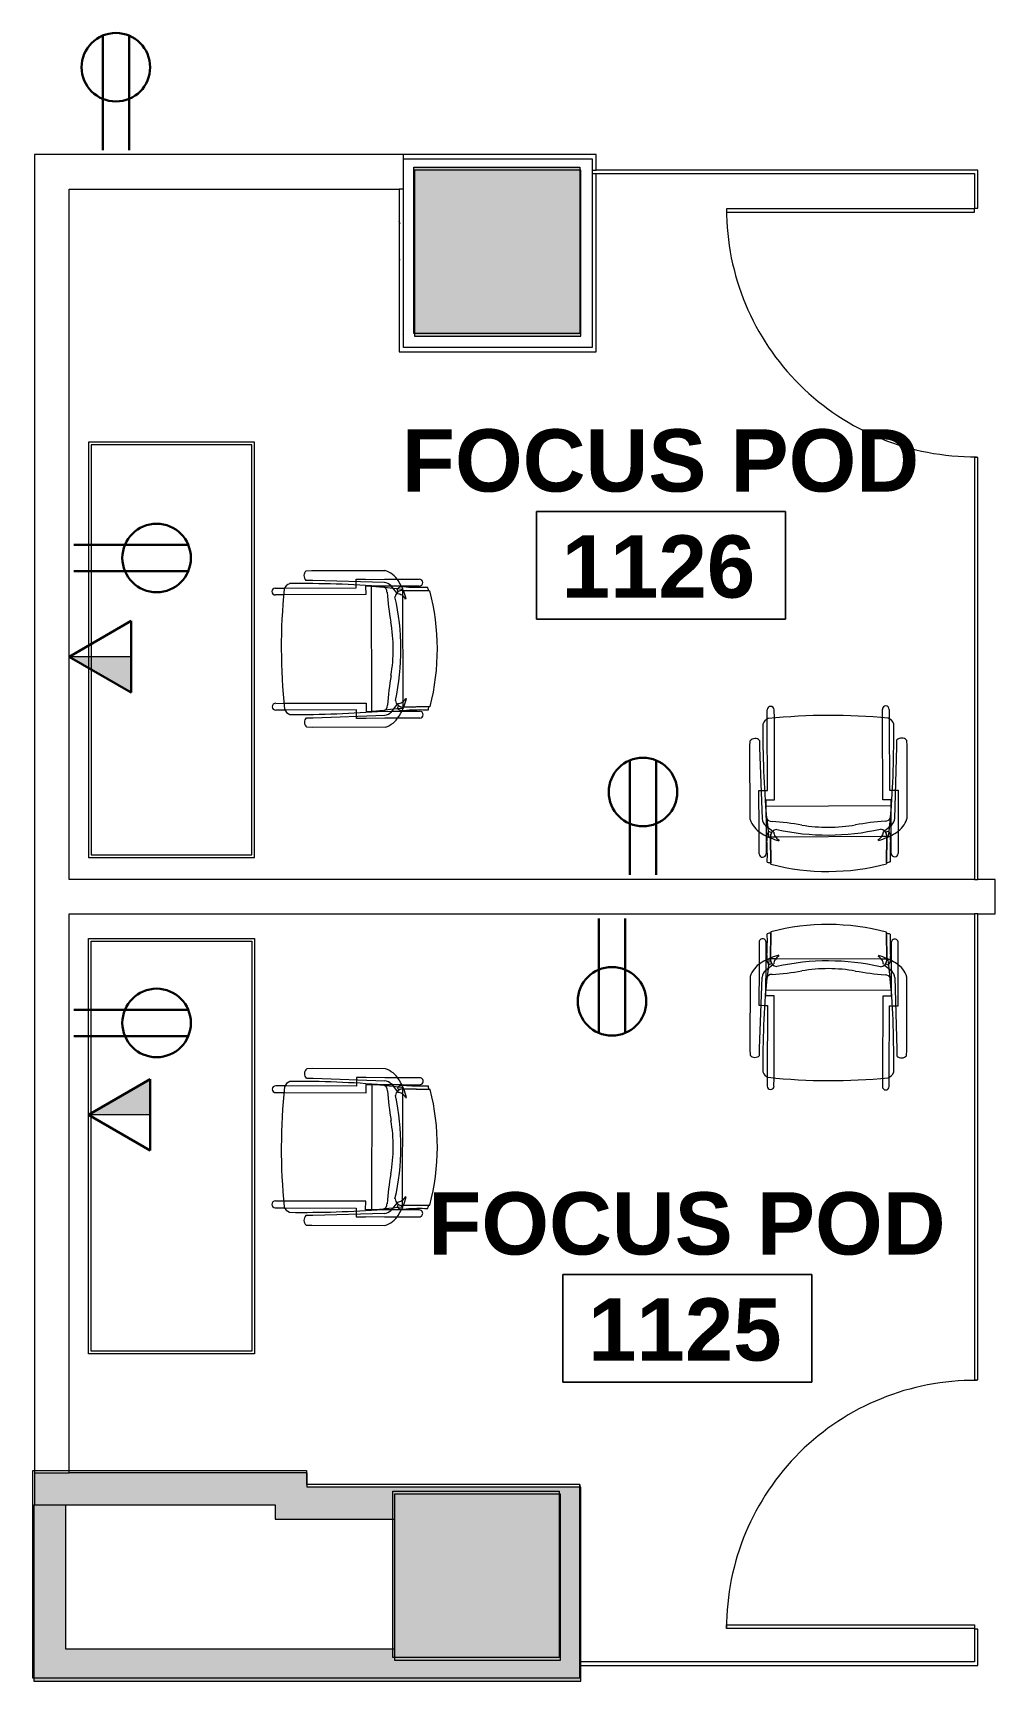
# Model space of a CAD drawing. Header units: inches. Extents: x -1221 to 179, y -822 to 880.
# Drawn here: x -428.1 to -289.1, y 386.1 to 624.1 of the extents above; entities that cross this region are included whole.
import ezdxf
from ezdxf.xclip import XClip

# ---------------------------------------------------------------- set-up
doc = ezdxf.new("R2010")
doc.units = ezdxf.units.IN
doc.header["$MEASUREMENT"] = 0
doc.header["$XCLIPFRAME"] = 2
for name, color, linetype, lineweight in [('L1$0$BB Columns_Pen_No__3', 7, 'Continuous', 20), ('L1$0$BB Columns_Pen_No__7', 7, 'Continuous', 20), ('L1$0$BB Columns_Pen_No__95', 8, 'Continuous', 20), ('X1$0$18_0109_REV_dwg _7_', 8, 'Continuous', 9), ('X1$0$A-ANNO-NOTE', 131, 'Continuous', 30), ('X1$0$A-AREA-IDEN', 2, 'Continuous', 9), ('X1$0$A-DOOR', 31, 'Continuous', 13), ('X1$0$A-WALL', 113, 'Continuous', 9), ('X1$0$A-WALL-PATT', 111, 'Continuous', 13), ('X1$0$I-FURN', 30, 'Continuous', 9), ('X1$0$I-WALL', 2, 'Continuous', 9), ('X1$0$S-COLS', 52, 'Continuous', 9)]:
    doc.layers.add(name, color=color, linetype=linetype, lineweight=lineweight)
doc.styles.add('X1$0$Swis721 Lt BT_B', font='', dxfattribs={"height": 9})
doc.styles.get('X1$0$Swis721 Lt BT_B').set_extended_font_data('Swis721 Lt BT', bold=True)

# ---------------------------------------------------------------- blocks, each defined once
blk = doc.blocks.new('L1')
at = {"layer": 'L1$0$BB Columns_Pen_No__95', "linetype": 'Continuous', "lineweight": 0, "true_color": 0x3f3f3f}
for points in [[(-6739.69, 3527.32), (-6739.69, 3503.32), (-6715.69, 3503.32), (-6715.69, 3527.32)], [(-6742.69, 3336.07), (-6742.69, 3312.07), (-6718.69, 3312.07), (-6718.69, 3336.07)]]:
    blk.add_hatch(color=250, dxfattribs=at).paths.add_polyline_path(points)
at = {"layer": 'L1$0$BB Columns_Pen_No__3', "linetype": 'Continuous'}
for p, q in [((-6794.69, 3309.07), (-6794.69, 3339.07)), ((-6794.69, 3339.07), (-6755.19, 3339.07)), ((-6794.69, 3309.07), (-6794.69, 3339.07)), ((-6755.19, 3339.07), (-6755.19, 3337.07)), ((-6715.69, 3337.07), (-6755.19, 3337.07)), ((-6715.69, 3337.07), (-6715.69, 3309.07)), ((-6715.69, 3309.07), (-6715.69, 3337.07)), ((-6715.69, 3309.07), (-6794.69, 3309.07))]:
    blk.add_line(p, q, dxfattribs=at)
at = {"layer": 'L1$0$BB Columns_Pen_No__7', "linetype": 'Continuous', "flags": 128}
for points in [[(-6739.69, 3527.32), (-6715.69, 3527.32), (-6715.69, 3503.32), (-6739.69, 3503.32)], [(-6742.69, 3336.07), (-6718.69, 3336.07), (-6718.69, 3312.07), (-6742.69, 3312.07)]]:
    blk.add_lwpolyline(points, close=True, dxfattribs=at)
blk = doc.blocks.new('X1$0$Single Glass Door - 36_ x 84_-5046140-FIRST FLOOR POWER _ SIGNAL')
at = {"layer": 'X1$0$A-DOOR', "lineweight": 20}
for p, q in [((17.40625, 36.0625), (17.40625, 0.25)), ((17.90625, 36.0625), (17.40625, 36.0625)), ((17.90625, 0.25), (17.90625, 36.0625)), ((17.40625, 0.25), (17.90625, 0.25))]:
    blk.add_line(p, q, dxfattribs=at)
at = {"layer": 'X1$0$A-DOOR', "lineweight": 9}
blk.add_arc((17.90625, 0.25), 35.8125, 90, 180.5, dxfattribs=at)
blk = doc.blocks.new('X1$0$Single Glass Door - 36_ x 84_-4893000-FIRST FLOOR POWER _ SIGNAL')
at = {"layer": 'X1$0$A-DOOR', "lineweight": 20}
for p, q in [((17.40625, -0.25), (17.90625, -0.25)), ((17.40625, -36.0625), (17.40625, -0.25)), ((17.90625, -0.25), (17.90625, -36.0625)), ((17.90625, -36.0625), (17.40625, -36.0625))]:
    blk.add_line(p, q, dxfattribs=at)
at = {"layer": 'X1$0$A-DOOR', "lineweight": 9}
blk.add_arc((17.90625, -0.25), 35.8125, 179.5, 270, dxfattribs=at)
blk = doc.blocks.new('X1$0$Concrete-Rectangular-Column - 24 X 24-V44-FIRST FLOOR POWER _ SIGNAL')
at = {"layer": 'X1$0$S-COLS'}
blk.add_hatch(color=7, dxfattribs=at).paths.add_polyline_path([(-12, -12), (12, -12), (12, 12), (-12, 12), (-12, 11.28)], flags=0)
at = {"layer": 'X1$0$S-COLS', "color": 8, "lineweight": 20}
for p, q in [((12, 12), (-12, 12)), ((-12, 12), (-12, -12)), ((12, -12), (12, 12)), ((-12, -12), (12, -12))]:
    blk.add_line(p, q, dxfattribs=at)
blk = doc.blocks.new('X1$0$Table-Multi_Use-Teknion-PRBF-R2014 - _See Type Catalog_-5471448-FIRST FLOOR POWER _ SIGNAL')
at = {"layer": 'X1$0$I-FURN'}
for p, q in [((30, 12), (-30, 12)), ((-30, 12), (-30, -12)), ((30, -12), (30, 12)), ((-29.6, 11.6), (-29.6, -11.6)), ((29.6, 11.6), (-29.6, 11.6)), ((29.6, -11.6), (29.6, 11.6)), ((-29.6, -11.6), (29.6, -11.6)), ((-30, -12), (30, -12))]:
    blk.add_line(p, q, dxfattribs=at)
blk = doc.blocks.new('X1$0$F-Haworth_Chair_X99-Seminar - X99 Seminar Chair with Glides-V47-FIRST FLOOR POWER _ SIGNAL')
at = {"layer": 'X1$0$I-FURN'}
for p, q in [((-8.82, 9.44), (-8.82, 10.78)), ((-7.83, 10.78), (-7.83, 9.57)), ((-7.83, 9.57), (-7.83, -2.27)), ((7.83, 9.57), (7.83, 10.78)), ((7.83, -2.27), (7.83, 9.57)), ((8.82, 10.78), (8.82, 9.44)), ((-8.82, -0.89), (-8.82, 9.44)), ((8.82, 9.44), (8.82, -0.89)), ((-11.32, 5.48), (-11.3, 6.32)), ((-11.32, -5.06), (-11.32, 5.48)), ((-9.92, 6.36), (-9.92, 5.36)), ((-9.92, 5.36), (-9.57, -4.97)), ((9.57, -4.97), (9.92, 5.36)), ((9.92, 5.36), (9.92, 6.36)), ((11.3, 6.32), (11.32, 5.48)), ((11.32, 5.48), (11.32, -5.06)), ((-10.07, -0.89), (-9.71, -0.89)), ((-10.07, -2.27), (-10.07, -0.89)), ((-10.04, -2.27), (-10.07, -2.27)), ((-10.04, -4.99), (-10.04, -2.27)), ((-9.71, -0.89), (-9.2, -0.89)), ((-9.2, -0.89), (-8.82, -0.89)), ((-9.04, -2.27), (-9.04, -3.12)), ((-7.83, -2.27), (-9.04, -2.27)), ((9.04, -2.27), (7.83, -2.27)), ((8.82, -0.89), (9.2, -0.89)), ((9.04, -3.12), (9.04, -2.27)), ((9.2, -0.89), (9.71, -0.89)), ((9.71, -0.89), (10.07, -0.89)), ((10.04, -2.27), (10.04, -4.99)), ((10.07, -2.27), (10.04, -2.27)), ((10.07, -0.89), (10.07, -2.27)), ((-9.07, -3.12), (9.07, -3.12)), ((-9.07, -3.2), (-9.07, -3.12)), ((-8.9, -4.8), (-9.06, -3.23)), ((-9.04, -3.12), (-9.04, -3.43)), ((-9.04, -3.43), (-9.04, -3.62)), ((-9.04, -3.62), (-9.04, -5.99)), ((9.07, -3.2), (8.9, -4.8)), ((9.04, -3.43), (9.04, -3.12)), ((9.04, -3.62), (9.04, -3.43)), ((9.04, -5.99), (9.04, -3.62)), ((9.07, -3.12), (9.07, -3.2)), ((-10.04, -6.81), (-10.04, -5)), ((-10.04, -10.02), (-10.04, -6.81)), ((-9.13, -5.92), (-8.07, -6.77)), ((-9.04, -5.99), (-9.04, -7.4)), ((-8.88, -4.99), (-8.89, -4.91)), ((-8.75, -6.22), (-8.88, -4.99)), ((-8.68, -6.87), (-8.75, -6.22)), ((-8.62, -7.42), (-8.68, -6.87)), ((-8.61, -6.81), (-8.23, -6.95)), ((-8.03, -6.81), (-7.95, -6.87)), ((7.95, -6.87), (8.03, -6.81)), ((8.07, -6.77), (9.13, -5.92)), ((8.23, -6.95), (8.61, -6.81)), ((8.68, -6.87), (8.62, -7.42)), ((8.75, -6.22), (8.68, -6.87)), ((8.88, -4.99), (8.75, -6.22)), ((8.89, -4.91), (8.88, -4.99)), ((9.04, -7.4), (9.04, -5.99)), ((10.04, -5), (10.04, -6.81)), ((10.04, -6.81), (10.04, -10.02)), ((-9.04, -7.4), (-9.04, -10.02)), ((-8.6, -7.6), (-8.62, -7.43)), ((-8.49, -7.6), (-8.56, -7.6)), ((-8.42, -7.57), (-8.34, -11.37)), ((-8.34, -11.52), (-8.42, -7.57)), ((-7.65, -7.6), (-8.4, -7.6)), ((7.65, -7.6), (-7.65, -7.6)), ((-7.18, -7.99), (-7.21, -8.13)), ((7.21, -8.13), (7.18, -7.99)), ((8.4, -7.6), (7.65, -7.6)), ((8.34, -11.37), (8.42, -7.57)), ((8.42, -7.57), (8.34, -11.52)), ((8.56, -7.6), (8.49, -7.6)), ((8.62, -7.43), (8.6, -7.6)), ((9.04, -10.02), (9.04, -7.4))]:
    blk.add_line(p, q, dxfattribs=at)
for centre, radius, start, end in [((-8.32, 10.78), 0.495, 0, 180), ((0, -75.01), 84.96, 84.1475, 95.8525), ((8.32, 10.78), 0.495, 0, 180), ((-8.21, 8.28), 1.31, 110.0433, 159.9567), ((144.06, 7.32), 153.52, 179.4749, 184.5213), ((8.21, 8.28), 1.31, 20.0433, 69.9567), ((-144.06, 7.32), 153.52, 355.4787, 0.5251), ((-10.58, 5.68), 0.956, 45.8901, 138.1099), ((10.58, 5.68), 0.956, 41.8901, 134.1099), ((-7.87, -3.92), 3.63, 198.1789, 238.0478), ((-4.71, 1.15), 9.61, 238.0478, 243.9964), ((-8.18, -4.9), 1.39, 182.8013, 227.1078), ((-8.24, -4.59), 0.763, 194.2338, 275.7662), ((-8.28, -7.33), 0.613, 122.5427, 170.0936), ((-7.37, -7.55), 1.05, 95.9554, 181.1786), ((-7.37, -7.55), 1.05, 145.2002, 181.1786), ((-11.32, -48.08), 42.84, 79.9767, 85.7699), ((-6.55, -6.76), 1.38, 185.0878, 212.4248), ((0, 26.49), 33.83, 257.2285, 282.7715), ((0, 15.97), 22.19, 259.9767, 280.0233), ((11.32, -48.08), 42.84, 94.2301, 100.0233), ((7.37, -7.55), 1.05, 358.8214, 84.0446), ((6.55, -6.76), 1.38, 327.5752, 354.9122), ((8.24, -4.59), 0.763, 264.2338, 345.7662), ((7.37, -7.55), 1.05, 358.8214, 34.7998), ((8.28, -7.33), 0.613, 9.9064, 57.4573), ((4.71, 1.15), 9.61, 296.0036, 301.9522), ((8.18, -4.9), 1.39, 312.8922, 357.1987), ((7.87, -3.92), 3.63, 301.9522, 341.8211), ((-5.2, -7.86), 3.74, 170.0936, 184.0143), ((-36.06, -10.03), 27.2, 357.4882, 4.0143), ((-4.71, 1.15), 9.61, 243.9964, 246.4906), ((-4.71, 1.15), 9.61, 246.6393, 247.073), ((-4.71, 1.15), 9.61, 247.2631, 254.9334), ((-6.55, -6.76), 1.38, 214.0187, 242.9497), ((6.55, -6.76), 1.38, 297.0503, 325.9813), ((4.71, 1.15), 9.61, 285.0666, 292.7369), ((4.71, 1.15), 9.61, 292.927, 293.3607), ((4.71, 1.15), 9.61, 293.5094, 296.0036), ((36.06, -10.03), 27.2, 175.9857, 182.5118), ((5.2, -7.86), 3.74, 355.9857, 9.9064), ((-9.54, -10.02), 0.498, 180, 0), ((0, 20.73), 33.17, 254.4478, 255.4234), ((0, 20.29), 32.89, 255.304, 284.6925), ((0, 20.73), 33.17, 284.5766, 285.5522), ((9.54, -10.02), 0.498, 180, 0)]:
    blk.add_arc(centre, radius, start, end, dxfattribs=at)
blk = doc.blocks.new('X1$0$F-Haworth_Chair_X99-Seminar - X99 Seminar Chair with Glides-V48-FIRST FLOOR POWER _ SIGNAL')
at = {"layer": 'X1$0$I-FURN'}
for p, q in [((-8.82, 9.44), (-8.82, 10.78)), ((-7.83, 10.78), (-7.83, 9.57)), ((-7.83, 9.57), (-7.83, -2.27)), ((7.83, 9.57), (7.83, 10.78)), ((7.83, -2.27), (7.83, 9.57)), ((8.82, 10.78), (8.82, 9.44)), ((-8.82, -0.89), (-8.82, 9.44)), ((8.82, 9.44), (8.82, -0.89)), ((-11.32, 5.48), (-11.3, 6.32)), ((-11.32, -5.06), (-11.32, 5.48)), ((-9.92, 6.36), (-9.92, 5.36)), ((-9.92, 5.36), (-9.57, -4.97)), ((9.57, -4.97), (9.92, 5.36)), ((9.92, 5.36), (9.92, 6.36)), ((11.3, 6.32), (11.32, 5.48)), ((11.32, 5.48), (11.32, -5.06)), ((-10.07, -0.89), (-9.71, -0.89)), ((-10.07, -2.27), (-10.07, -0.89)), ((-10.04, -2.27), (-10.07, -2.27)), ((-10.04, -4.99), (-10.04, -2.27)), ((-9.71, -0.89), (-9.2, -0.89)), ((-9.2, -0.89), (-8.82, -0.89)), ((-9.04, -2.27), (-9.04, -3.12)), ((-7.83, -2.27), (-9.04, -2.27)), ((9.04, -2.27), (7.83, -2.27)), ((8.82, -0.89), (9.2, -0.89)), ((9.04, -3.12), (9.04, -2.27)), ((9.2, -0.89), (9.71, -0.89)), ((9.71, -0.89), (10.07, -0.89)), ((10.04, -2.27), (10.04, -4.99)), ((10.07, -2.27), (10.04, -2.27)), ((10.07, -0.89), (10.07, -2.27)), ((-9.07, -3.12), (9.07, -3.12)), ((-9.07, -3.2), (-9.07, -3.12)), ((-8.9, -4.8), (-9.07, -3.2)), ((-9.04, -3.12), (-9.04, -3.43)), ((-9.04, -3.43), (-9.04, -3.62)), ((-9.04, -3.62), (-9.04, -5.99)), ((9.07, -3.2), (8.9, -4.8)), ((9.04, -3.43), (9.04, -3.12)), ((9.04, -3.62), (9.04, -3.43)), ((9.04, -5.99), (9.04, -3.62)), ((9.07, -3.12), (9.07, -3.2)), ((-10.04, -6.81), (-10.04, -5)), ((-10.04, -10.02), (-10.04, -6.81)), ((-9.13, -5.92), (-8.07, -6.77)), ((-9.04, -5.99), (-9.04, -7.4)), ((-8.88, -4.99), (-8.89, -4.91)), ((-8.75, -6.22), (-8.88, -4.99)), ((-8.68, -6.87), (-8.75, -6.22)), ((-8.62, -7.42), (-8.68, -6.87)), ((-8.61, -6.81), (-8.23, -6.95)), ((-8.03, -6.81), (-7.95, -6.87)), ((7.95, -6.87), (8.03, -6.81)), ((8.07, -6.77), (9.13, -5.92)), ((8.23, -6.95), (8.61, -6.81)), ((8.68, -6.87), (8.62, -7.42)), ((8.75, -6.22), (8.68, -6.87)), ((8.88, -4.99), (8.75, -6.22)), ((8.89, -4.91), (8.88, -4.99)), ((9.04, -7.4), (9.04, -5.99)), ((10.04, -5), (10.04, -6.81)), ((10.04, -6.81), (10.04, -10.02)), ((-9.04, -7.4), (-9.04, -10.02)), ((-8.6, -7.6), (-8.62, -7.43)), ((-8.49, -7.6), (-8.56, -7.6)), ((-8.42, -7.57), (-8.34, -11.37)), ((-8.34, -11.52), (-8.42, -7.57)), ((-7.65, -7.6), (-8.4, -7.6)), ((7.65, -7.6), (-7.65, -7.6)), ((-7.18, -7.99), (-7.21, -8.13)), ((7.21, -8.13), (7.18, -7.99)), ((8.4, -7.6), (7.65, -7.6)), ((8.34, -11.37), (8.42, -7.57)), ((8.42, -7.57), (8.34, -11.52)), ((8.56, -7.6), (8.49, -7.6)), ((8.62, -7.43), (8.6, -7.6)), ((9.04, -10.02), (9.04, -7.4))]:
    blk.add_line(p, q, dxfattribs=at)
for centre, radius, start, end in [((-8.32, 10.78), 0.495, 0, 180), ((0, -75.01), 84.96, 84.1475, 95.8525), ((8.32, 10.78), 0.495, 0, 180), ((-8.21, 8.28), 1.31, 110.0433, 159.9567), ((144.06, 7.32), 153.52, 179.4749, 184.5213), ((8.21, 8.28), 1.31, 20.0433, 69.9567), ((-144.06, 7.32), 153.52, 355.4787, 0.5251), ((-10.58, 5.68), 0.956, 45.8901, 138.1099), ((10.58, 5.68), 0.956, 41.8901, 134.1099), ((-7.87, -3.92), 3.63, 198.1789, 238.0478), ((-4.71, 1.15), 9.61, 238.0478, 243.9964), ((-8.18, -4.9), 1.39, 182.8013, 227.1078), ((-8.24, -4.59), 0.763, 194.2338, 275.7662), ((-8.28, -7.33), 0.613, 122.5427, 170.0936), ((-7.37, -7.55), 1.05, 95.9554, 181.1786), ((-7.37, -7.55), 1.05, 145.2002, 181.1786), ((-11.32, -48.08), 42.84, 79.9767, 85.7699), ((-6.55, -6.76), 1.38, 185.0878, 212.4248), ((0, 26.49), 33.83, 257.2285, 282.7715), ((0, 15.97), 22.19, 259.9767, 280.0233), ((11.32, -48.08), 42.84, 94.2301, 100.0233), ((7.37, -7.55), 1.05, 358.8214, 84.0446), ((6.55, -6.76), 1.38, 327.5752, 354.9122), ((8.24, -4.59), 0.763, 264.2338, 345.7662), ((7.37, -7.55), 1.05, 358.8214, 34.7998), ((8.28, -7.33), 0.613, 9.9064, 57.4573), ((4.71, 1.15), 9.61, 296.0036, 301.9522), ((8.18, -4.9), 1.39, 312.8922, 357.1987), ((7.87, -3.92), 3.63, 301.9522, 341.8211), ((-5.2, -7.86), 3.74, 170.0936, 184.0143), ((-36.06, -10.03), 27.2, 357.4882, 4.0143), ((-4.71, 1.15), 9.61, 243.9964, 245.7), ((-4.71, 1.15), 9.61, 245.8154, 246.4906), ((-4.71, 1.15), 9.61, 246.6393, 247.073), ((-4.71, 1.15), 9.61, 247.2631, 254.9334), ((-6.55, -6.76), 1.38, 214.0187, 242.9497), ((6.55, -6.76), 1.38, 297.0503, 325.9813), ((4.71, 1.15), 9.61, 285.0666, 292.7369), ((4.71, 1.15), 9.61, 292.927, 293.3607), ((4.71, 1.15), 9.61, 293.5094, 296.0036), ((36.06, -10.03), 27.2, 175.9857, 182.5118), ((5.2, -7.86), 3.74, 355.9857, 9.9064), ((-9.54, -10.02), 0.498, 180, 0), ((0, 20.73), 33.17, 254.4478, 255.4234), ((0, 20.29), 32.89, 255.304, 284.6925), ((0, 20.73), 33.17, 284.5766, 285.5522), ((9.54, -10.02), 0.498, 180, 0)]:
    blk.add_arc(centre, radius, start, end, dxfattribs=at)
blk = doc.blocks.new('X1$0$Table-Multi_Use-Teknion-PRBF-R2014 - _See Type Catalog_-5472963-FIRST FLOOR POWER _ SIGNAL')
at = {"layer": 'X1$0$I-FURN'}
for p, q in [((-30, 12), (30, 12)), ((-30, -12), (-30, 12)), ((30, 12), (30, -12)), ((-29.6, 11.6), (29.6, 11.6)), ((-29.6, -11.6), (-29.6, 11.6)), ((29.6, 11.6), (29.6, -11.6)), ((29.6, -11.6), (-29.6, -11.6)), ((30, -12), (-30, -12))]:
    blk.add_line(p, q, dxfattribs=at)
blk = doc.blocks.new('X1$0$F-Haworth_Chair_X99-Seminar - X99 Seminar Chair with Glides-V49-FIRST FLOOR POWER _ SIGNAL')
at = {"layer": 'X1$0$I-FURN'}
for p, q in [((-10.04, 10.02), (-10.04, 6.81)), ((-9.04, 7.4), (-9.04, 10.02)), ((-8.34, 11.52), (-8.42, 7.57)), ((-8.42, 7.57), (-8.34, 11.37)), ((8.42, 7.57), (8.34, 11.52)), ((8.34, 11.37), (8.42, 7.57)), ((9.04, 10.02), (9.04, 7.4)), ((10.04, 6.81), (10.04, 10.02)), ((-9.04, 5.99), (-9.04, 7.4)), ((-8.62, 7.42), (-8.68, 6.87)), ((-8.6, 7.6), (-8.62, 7.43)), ((-8.49, 7.6), (-8.56, 7.6)), ((-7.65, 7.6), (-8.4, 7.6)), ((7.65, 7.6), (-7.65, 7.6)), ((-7.18, 7.99), (-7.21, 8.13)), ((7.21, 8.13), (7.18, 7.99)), ((8.4, 7.6), (7.65, 7.6)), ((8.56, 7.6), (8.49, 7.6)), ((8.62, 7.43), (8.6, 7.6)), ((8.68, 6.87), (8.62, 7.42)), ((9.04, 7.4), (9.04, 5.99)), ((-11.32, 5.06), (-11.32, -5.48)), ((-10.04, 6.81), (-10.04, 5)), ((-10.04, 4.99), (-10.04, 2.27)), ((-9.92, -5.36), (-9.57, 4.97)), ((-9.13, 5.92), (-8.07, 6.77)), ((-8.9, 4.8), (-9.06, 3.23)), ((-9.04, 3.62), (-9.04, 5.99)), ((-8.88, 4.99), (-8.89, 4.91)), ((-8.75, 6.22), (-8.88, 4.99)), ((-8.68, 6.87), (-8.75, 6.22)), ((-8.61, 6.81), (-8.23, 6.95)), ((-8.03, 6.81), (-7.95, 6.87)), ((7.95, 6.87), (8.03, 6.81)), ((8.07, 6.77), (9.13, 5.92)), ((8.23, 6.95), (8.61, 6.81)), ((8.75, 6.22), (8.68, 6.87)), ((8.88, 4.99), (8.75, 6.22)), ((8.89, 4.91), (8.88, 4.99)), ((9.07, 3.2), (8.9, 4.8)), ((9.04, 5.99), (9.04, 3.62)), ((9.57, 4.97), (9.92, -5.36)), ((10.04, 5), (10.04, 6.81)), ((10.04, 2.27), (10.04, 4.99)), ((11.32, -5.48), (11.32, 5.06)), ((-9.07, 3.2), (-9.07, 3.12)), ((-9.07, 3.12), (9.07, 3.12)), ((-9.04, 3.43), (-9.04, 3.62)), ((-9.04, 3.12), (-9.04, 3.43)), ((-9.04, 2.27), (-9.04, 3.12)), ((9.04, 3.62), (9.04, 3.43)), ((9.04, 3.43), (9.04, 3.12)), ((9.04, 3.12), (9.04, 2.27)), ((9.07, 3.12), (9.07, 3.2)), ((-10.04, 2.27), (-10.07, 2.27)), ((-10.07, 2.27), (-10.07, 0.89)), ((-10.07, 0.89), (-9.71, 0.89)), ((-9.71, 0.89), (-9.2, 0.89)), ((-9.2, 0.89), (-8.82, 0.89)), ((-7.83, 2.27), (-9.04, 2.27)), ((-8.82, 0.89), (-8.82, -9.44)), ((-7.83, -9.57), (-7.83, 2.27)), ((9.04, 2.27), (7.83, 2.27)), ((7.83, 2.27), (7.83, -9.57)), ((8.82, 0.89), (9.2, 0.89)), ((8.82, -9.44), (8.82, 0.89)), ((9.2, 0.89), (9.71, 0.89)), ((9.71, 0.89), (10.07, 0.89)), ((10.07, 2.27), (10.04, 2.27)), ((10.07, 0.89), (10.07, 2.27)), ((-11.32, -5.48), (-11.3, -6.32)), ((-9.92, -6.36), (-9.92, -5.36)), ((9.92, -5.36), (9.92, -6.36)), ((11.3, -6.32), (11.32, -5.48)), ((-8.82, -9.44), (-8.82, -10.78)), ((8.82, -10.78), (8.82, -9.44)), ((-7.83, -10.78), (-7.83, -9.57)), ((7.83, -9.57), (7.83, -10.78))]:
    blk.add_line(p, q, dxfattribs=at)
for centre, radius, start, end in [((0, -20.29), 32.89, 75.3075, 104.696), ((-9.54, 10.02), 0.498, 360, 180), ((-36.06, 10.03), 27.2, 355.9857, 2.5118), ((0, -20.73), 33.17, 104.5766, 105.5522), ((0, -20.73), 33.17, 74.4478, 75.4234), ((36.06, 10.03), 27.2, 177.4882, 184.0143), ((9.54, 10.02), 0.498, 360, 180), ((-4.71, -1.15), 9.61, 116.0036, 121.9522), ((-5.2, 7.86), 3.74, 175.9857, 189.9064), ((-4.71, -1.15), 9.61, 113.5094, 116.0036), ((-8.28, 7.33), 0.613, 189.9064, 237.4573), ((-4.71, -1.15), 9.61, 112.927, 113.3607), ((-4.71, -1.15), 9.61, 105.0666, 112.7369), ((-7.37, 7.55), 1.05, 178.8214, 214.7998), ((-7.37, 7.55), 1.05, 178.8214, 264.0446), ((-6.55, 6.76), 1.38, 147.5752, 174.9122), ((-6.55, 6.76), 1.38, 117.0503, 145.9813), ((0, -26.49), 33.83, 77.2285, 102.7715), ((6.55, 6.76), 1.38, 34.0187, 62.9497), ((4.71, -1.15), 9.61, 67.2631, 74.9334), ((7.37, 7.55), 1.05, 275.9554, 1.1786), ((6.55, 6.76), 1.38, 5.0878, 32.4248), ((7.37, 7.55), 1.05, 325.2002, 1.1786), ((4.71, -1.15), 9.61, 66.6393, 67.073), ((4.71, -1.15), 9.61, 63.9964, 66.4906), ((8.28, 7.33), 0.613, 302.5427, 350.0936), ((5.2, 7.86), 3.74, 350.0936, 4.0143), ((4.71, -1.15), 9.61, 58.0478, 63.9964), ((-7.87, 3.92), 3.63, 121.9522, 161.8211), ((-8.18, 4.9), 1.39, 132.8922, 177.1987), ((144.06, -7.32), 153.52, 175.4787, 180.5251), ((-8.24, 4.59), 0.763, 84.2338, 165.7662), ((-11.32, 48.08), 42.84, 274.2301, 280.0233), ((0, -15.97), 22.19, 79.9767, 100.0233), ((11.32, 48.08), 42.84, 259.9767, 265.7699), ((8.24, 4.59), 0.763, 14.2338, 95.7662), ((-144.06, -7.32), 153.52, 359.4749, 4.5213), ((8.18, 4.9), 1.39, 2.8013, 47.1078), ((7.87, 3.92), 3.63, 18.1789, 58.0478), ((-10.58, -5.68), 0.956, 221.8901, 314.1099), ((10.58, -5.68), 0.956, 225.8901, 318.1099), ((-8.21, -8.28), 1.31, 200.0433, 249.9567), ((0, 75.01), 84.96, 264.1475, 275.8525), ((8.21, -8.28), 1.31, 290.0433, 339.9567), ((-8.32, -10.78), 0.495, 180, 360), ((8.32, -10.78), 0.495, 180, 360)]:
    blk.add_arc(centre, radius, start, end, dxfattribs=at)
blk = doc.blocks.new('X1$0$F-Haworth_Chair_X99-Seminar - X99 Seminar Chair with Glides-V40-FIRST FLOOR POWER _ SIGNAL')
at = {"layer": 'X1$0$I-FURN'}
for p, q in [((-10.04, 10.02), (-10.04, 6.81)), ((-9.04, 7.4), (-9.04, 10.02)), ((-8.34, 11.52), (-8.42, 7.57)), ((-8.42, 7.57), (-8.34, 11.37)), ((8.42, 7.57), (8.34, 11.52)), ((8.34, 11.37), (8.42, 7.57)), ((9.04, 10.02), (9.04, 7.4)), ((10.04, 6.81), (10.04, 10.02)), ((-9.04, 5.99), (-9.04, 7.4)), ((-8.62, 7.42), (-8.68, 6.87)), ((-8.6, 7.6), (-8.62, 7.43)), ((-8.49, 7.6), (-8.56, 7.6)), ((-7.65, 7.6), (-8.4, 7.6)), ((7.65, 7.6), (-7.65, 7.6)), ((-7.18, 7.99), (-7.21, 8.13)), ((7.21, 8.13), (7.18, 7.99)), ((8.4, 7.6), (7.65, 7.6)), ((8.56, 7.6), (8.49, 7.6)), ((8.62, 7.43), (8.6, 7.6)), ((8.68, 6.87), (8.62, 7.42)), ((9.04, 7.4), (9.04, 5.99)), ((-11.32, 5.06), (-11.32, -5.48)), ((-10.04, 6.81), (-10.04, 5)), ((-10.04, 4.99), (-10.04, 2.27)), ((-9.92, -5.36), (-9.57, 4.97)), ((-9.13, 5.92), (-8.07, 6.77)), ((-8.9, 4.8), (-9.07, 3.2)), ((-9.04, 3.62), (-9.04, 5.99)), ((-8.88, 4.99), (-8.89, 4.91)), ((-8.75, 6.22), (-8.88, 4.99)), ((-8.68, 6.87), (-8.75, 6.22)), ((-8.61, 6.81), (-8.23, 6.95)), ((-8.03, 6.81), (-7.95, 6.87)), ((7.95, 6.87), (8.03, 6.81)), ((8.07, 6.77), (9.13, 5.92)), ((8.23, 6.95), (8.61, 6.81)), ((8.75, 6.22), (8.68, 6.87)), ((8.88, 4.99), (8.75, 6.22)), ((8.89, 4.91), (8.88, 4.99)), ((9.07, 3.2), (8.9, 4.8)), ((9.04, 5.99), (9.04, 3.62)), ((9.57, 4.97), (9.92, -5.36)), ((10.04, 5), (10.04, 6.81)), ((10.04, 2.27), (10.04, 4.99)), ((11.32, -5.48), (11.32, 5.06)), ((-9.07, 3.2), (-9.07, 3.12)), ((-9.07, 3.12), (9.07, 3.12)), ((-9.04, 3.43), (-9.04, 3.62)), ((-9.04, 3.12), (-9.04, 3.43)), ((-9.04, 2.27), (-9.04, 3.12)), ((9.04, 3.62), (9.04, 3.43)), ((9.04, 3.43), (9.04, 3.12)), ((9.04, 3.12), (9.04, 2.27)), ((9.07, 3.12), (9.07, 3.2)), ((-10.04, 2.27), (-10.07, 2.27)), ((-10.07, 2.27), (-10.07, 0.89)), ((-10.07, 0.89), (-9.71, 0.89)), ((-9.71, 0.89), (-9.2, 0.89)), ((-9.2, 0.89), (-8.82, 0.89)), ((-7.83, 2.27), (-9.04, 2.27)), ((-8.82, 0.89), (-8.82, -9.44)), ((-7.83, -9.57), (-7.83, 2.27)), ((9.04, 2.27), (7.83, 2.27)), ((7.83, 2.27), (7.83, -9.57)), ((8.82, 0.89), (9.2, 0.89)), ((8.82, -9.44), (8.82, 0.89)), ((9.2, 0.89), (9.71, 0.89)), ((9.71, 0.89), (10.07, 0.89)), ((10.07, 2.27), (10.04, 2.27)), ((10.07, 0.89), (10.07, 2.27)), ((-11.32, -5.48), (-11.3, -6.32)), ((-9.92, -6.36), (-9.92, -5.36)), ((9.92, -5.36), (9.92, -6.36)), ((11.3, -6.32), (11.32, -5.48)), ((-8.82, -9.44), (-8.82, -10.78)), ((8.82, -10.78), (8.82, -9.44)), ((-7.83, -10.78), (-7.83, -9.57)), ((7.83, -9.57), (7.83, -10.78))]:
    blk.add_line(p, q, dxfattribs=at)
for centre, radius, start, end in [((0, -20.29), 32.89, 75.3075, 104.696), ((-9.54, 10.02), 0.498, 360, 180), ((-36.06, 10.03), 27.2, 355.9857, 2.5118), ((0, -20.73), 33.17, 104.5766, 105.5522), ((0, -20.73), 33.17, 74.4478, 75.4234), ((36.06, 10.03), 27.2, 177.4882, 184.0143), ((9.54, 10.02), 0.498, 360, 180), ((-4.71, -1.15), 9.61, 116.0036, 121.9522), ((-5.2, 7.86), 3.74, 175.9857, 189.9064), ((-4.71, -1.15), 9.61, 113.5094, 116.0036), ((-8.28, 7.33), 0.613, 189.9064, 237.4573), ((-4.71, -1.15), 9.61, 112.927, 113.3607), ((-4.71, -1.15), 9.61, 105.0666, 112.7369), ((-7.37, 7.55), 1.05, 178.8214, 214.7998), ((-7.37, 7.55), 1.05, 178.8214, 264.0446), ((-6.55, 6.76), 1.38, 147.5752, 174.9122), ((-6.55, 6.76), 1.38, 117.0503, 145.9813), ((0, -26.49), 33.83, 77.2285, 102.7715), ((6.55, 6.76), 1.38, 34.0187, 62.9497), ((4.71, -1.15), 9.61, 67.2631, 74.9334), ((7.37, 7.55), 1.05, 275.9554, 1.1786), ((6.55, 6.76), 1.38, 5.0878, 32.4248), ((7.37, 7.55), 1.05, 325.2002, 1.1786), ((4.71, -1.15), 9.61, 66.6393, 67.073), ((4.71, -1.15), 9.61, 63.9964, 66.4906), ((8.28, 7.33), 0.613, 302.5427, 350.0936), ((5.2, 7.86), 3.74, 350.0936, 4.0143), ((4.71, -1.15), 9.61, 58.0478, 63.9964), ((-7.87, 3.92), 3.63, 121.9522, 161.8211), ((-8.18, 4.9), 1.39, 132.8922, 177.1987), ((144.06, -7.32), 153.52, 175.4787, 180.5251), ((-8.24, 4.59), 0.763, 84.2338, 165.7662), ((-11.32, 48.08), 42.84, 274.2301, 280.0233), ((0, -15.97), 22.19, 79.9767, 100.0233), ((11.32, 48.08), 42.84, 259.9767, 265.7699), ((8.24, 4.59), 0.763, 14.2338, 95.7662), ((-144.06, -7.32), 153.52, 359.4749, 4.5213), ((8.18, 4.9), 1.39, 2.8013, 47.1078), ((7.87, 3.92), 3.63, 18.1789, 58.0478), ((-10.58, -5.68), 0.956, 221.8901, 314.1099), ((10.58, -5.68), 0.956, 225.8901, 318.1099), ((-8.21, -8.28), 1.31, 200.0433, 249.9567), ((0, 75.01), 84.96, 264.1475, 275.8525), ((8.21, -8.28), 1.31, 290.0433, 339.9567), ((-8.32, -10.78), 0.495, 180, 360), ((8.32, -10.78), 0.495, 180, 360)]:
    blk.add_arc(centre, radius, start, end, dxfattribs=at)
blk = doc.blocks.new('X1$0$Room Tag - Room Name and Number-3379422-FIRST FLOOR POWER _ SIGNAL')
at = {"layer": 'X1$0$A-AREA-IDEN'}
for p, q in [((-0.1881, -0.1636), (-0.1881, -0.0018)), ((-0.1881, -0.0018), (0.1869, -0.0018)), ((0.1869, -0.0018), (-0.1881, -0.0018)), ((-0.1881, -0.0018), (-0.1881, -0.1636)), ((0.1869, -0.0018), (0.1869, -0.1636)), ((0.1869, -0.1636), (0.1869, -0.0018)), ((0.1869, -0.1636), (-0.1881, -0.1636)), ((-0.1881, -0.1636), (0.1869, -0.1636))]:
    blk.add_line(p, q, dxfattribs=at)
blk = doc.blocks.new('X1')
at = {"layer": 'X1$0$A-ANNO-NOTE', "lineweight": 9}
for points in [[(-413.89, 528.86), (-413.89, 534.02), (-422.82, 534.02)], [(-420.05, 467.86), (-411.12, 473.02), (-411.12, 467.86)]]:
    blk.add_hatch(color=256, dxfattribs=at).paths.add_polyline_path(points, flags=0)
at = {"layer": 'X1$0$A-WALL-PATT', "lineweight": 9}
h = blk.add_hatch(dxfattribs=at)
h.set_pattern_fill('FP1_1', color=256, style=0, pattern_type=2)
h.set_pattern_definition([(0, (0, 0), (30.72, 7.68), [1.267, -21.773, 1.267, -21.773, -122.88]), (0, (0, 0), (30.72, 7.68), [-46.08, 1.267, -44.813, 1.267, -21.773, -53.76]), (0, (0, 0), (30.72, 7.68), [-115.2, 1.267, -14.093, 1.267, -37.133]), (120, (11.52, 3.84), (-22.011075, 22.7643), [1.267, -21.773, 1.267, -21.773, -122.88]), (120, (11.52, 3.84), (-22.011075, 22.7643), [-46.08, 1.267, -44.813, 1.267, -21.773, -53.76]), (120, (11.52, 3.84), (-22.011075, 22.7643), [-115.2, 1.267, -14.093, 1.267, -37.133]), (240, (15.36, 19.2), (-8.708925, -30.4443), [1.267, -21.773, 1.267, -21.773, -122.88]), (240, (15.36, 19.2), (-8.708925, -30.4443), [-46.08, 1.267, -44.813, 1.267, -21.773, -53.76]), (240, (15.36, 19.2), (-8.708925, -30.4443), [-115.2, 1.267, -14.093, 1.267, -37.133])])
h.paths.add_polyline_path([(-375.18, 578.06), (-374.55, 578.06), (-374.55, 601.56), (-375.18, 601.56), (-375.18, 578.68)], flags=0)
for points in [[(-422.82, 411.52), (-393.05, 411.52), (-393.05, 416.14), (-427.82, 416.14), (-427.82, 411.52)], [(-388.43, 409.43), (-388.43, 416.14), (-393.05, 416.14), (-393.05, 409.43), (-389.92, 409.43)], [(-388.43, 409.43), (-375.84, 409.43), (-375.84, 413.06), (-353.56, 413.06), (-353.56, 414.06), (-388.43, 414.06)], [(-348.93, 390.68), (-348.93, 414.06), (-353.56, 414.06), (-353.56, 413.06), (-351.84, 413.06), (-351.84, 390.68)], [(-427.93, 386.06), (-423.3, 386.06), (-423.3, 411.52), (-427.93, 411.52), (-427.93, 390.68)], [(-351.84, 386.06), (-348.93, 386.06), (-348.93, 390.68), (-351.84, 390.68), (-351.84, 389.06), (-375.84, 389.06), (-375.84, 390.68), (-423.3, 390.68), (-423.3, 386.06), (-375.84, 386.06)]]:
    blk.add_hatch(color=7, dxfattribs=at).paths.add_polyline_path(points, flags=0)
at = {"layer": 'X1$0$A-ANNO-NOTE'}
for p, q in [((-417.99, 607.21), (-417.99, 623.74)), ((-414.16, 607.21), (-414.16, 623.74)), ((-422.17, 550.19), (-405.64, 550.19)), ((-422.17, 546.36), (-405.64, 546.36)), ((-422.82, 534.02), (-413.89, 539.18)), ((-413.89, 539.18), (-413.89, 528.86)), ((-422.82, 534.02), (-413.89, 528.86)), ((-341.85, 502.51), (-341.85, 519.04)), ((-338.02, 502.51), (-338.02, 519.04)), ((-346.34, 496.2), (-346.34, 479.68)), ((-342.51, 496.2), (-342.51, 479.68)), ((-422.17, 483.03), (-405.64, 483.03)), ((-422.17, 479.2), (-405.64, 479.2)), ((-420.05, 467.86), (-411.12, 473.02)), ((-411.12, 462.7), (-411.12, 473.02)), ((-420.05, 467.86), (-411.12, 462.7))]:
    blk.add_line(p, q, dxfattribs=at)
at = {"layer": 'X1$0$A-ANNO-NOTE', "lineweight": 9}
for p, q in [((-422.82, 534.02), (-413.89, 528.86)), ((-413.89, 534.02), (-422.82, 534.02)), ((-413.89, 528.86), (-413.89, 534.02)), ((-420.05, 467.86), (-411.12, 473.02)), ((-411.12, 473.02), (-411.12, 467.86)), ((-411.12, 467.86), (-420.05, 467.86))]:
    blk.add_line(p, q, dxfattribs=at)
at = {"layer": 'X1$0$A-ANNO-NOTE'}
for centre in [(-416.08, 619.17), (-410.2, 548.28), (-339.94, 514.47), (-344.42, 484.24), (-410.2, 481.12)]:
    blk.add_circle(centre, 4.95, dxfattribs=at)
at = {"layer": 'X1$0$A-WALL', "lineweight": 13}
for p, q in [((-374.55, 578.68), (-374.55, 606.56)), ((-374.55, 605.93), (-347.3, 605.93)), ((-347.3, 605.93), (-347.3, 578.68)), ((-347.3, 604.31), (-346.68, 604.31)), ((-347.3, 603.81), (-346.68, 603.81)), ((-374.55, 601.56), (-375.18, 601.56)), ((-347.3, 578.68), (-374.55, 578.68)), ((-292.07, 501.86), (-291.57, 501.86)), ((-291.57, 496.86), (-292.07, 496.86)), ((-427.82, 416.14), (-422.82, 416.14))]:
    blk.add_line(p, q, dxfattribs=at)
at = {"layer": 'X1$0$A-WALL', "color": 8, "lineweight": 20}
for p, q in [((-427.82, 416.14), (-427.82, 411.52)), ((-388.43, 416.14), (-422.82, 416.14)), ((-388.43, 414.06), (-388.43, 416.14)), ((-348.93, 414.06), (-388.43, 414.06)), ((-348.93, 386.06), (-348.93, 414.06)), ((-427.93, 411.52), (-427.93, 386.06)), ((-427.93, 411.52), (-393.05, 411.52)), ((-423.3, 390.68), (-423.3, 411.52)), ((-393.05, 411.52), (-393.05, 409.43)), ((-393.05, 409.43), (-375.84, 409.43)), ((-375.84, 390.68), (-423.3, 390.68)), ((-427.93, 386.06), (-348.93, 386.06))]:
    blk.add_line(p, q, dxfattribs=at)
at = {"layer": 'X1$0$I-WALL', "lineweight": 13}
for p, q in [((-427.82, 606.56), (-427.82, 416.14)), ((-346.68, 606.56), (-427.82, 606.56)), ((-346.68, 604.31), (-346.68, 606.56)), ((-291.57, 604.31), (-346.68, 604.31)), ((-346.68, 603.81), (-292.07, 603.81)), ((-346.68, 578.06), (-346.68, 603.81)), ((-292.07, 603.81), (-292.07, 598.81)), ((-291.57, 598.81), (-291.57, 604.31)), ((-422.82, 501.86), (-422.82, 601.56)), ((-422.82, 601.56), (-375.18, 601.56)), ((-375.18, 601.56), (-375.18, 578.06)), ((-292.07, 598.81), (-291.57, 598.81)), ((-375.18, 578.06), (-346.68, 578.06)), ((-291.57, 562.81), (-292.07, 562.81)), ((-292.07, 562.81), (-292.07, 501.86)), ((-291.57, 501.86), (-291.57, 562.81)), ((-292.07, 501.86), (-422.82, 501.86)), ((-289.09, 501.86), (-291.57, 501.86)), ((-289.09, 496.86), (-289.09, 501.86)), ((-422.82, 416.14), (-422.82, 496.86)), ((-422.82, 496.86), (-292.07, 496.86)), ((-292.07, 496.86), (-292.07, 429.57)), ((-291.57, 496.86), (-289.09, 496.86)), ((-291.57, 429.57), (-291.57, 496.86)), ((-292.07, 429.57), (-291.57, 429.57)), ((-291.57, 393.57), (-292.07, 393.57)), ((-292.07, 393.57), (-292.07, 388.82)), ((-291.57, 388.32), (-291.57, 393.57)), ((-292.07, 388.82), (-348.93, 388.82)), ((-348.93, 388.32), (-291.57, 388.32))]:
    blk.add_line(p, q, dxfattribs=at)
at = {"layer": 'X1$0$18_0109_REV_dwg _7_'}
ref = blk.add_blockref('L1', (6366.63, -2922.6), dxfattribs=at)
XClip(ref).set_block_clipping_path([(-7587.3890141857, 2122.8758432012), (-6188.1189173454, 3796.6416784023)])
at = {"layer": 'X1$0$A-AREA-IDEN', "xscale": 95.99999999999994, "yscale": 95.99999999999994, "zscale": 95.99999999999994}
for p in [(-337.28, 555.15), (-333.47, 444.95)]:
    blk.add_blockref('X1$0$Room Tag - Room Name and Number-3379422-FIRST FLOOR POWER _ SIGNAL', p, dxfattribs=at)
at = {"layer": 'X1$0$A-DOOR'}
for name, p, rotation in [('X1$0$Single Glass Door - 36_ x 84_-5046140-FIRST FLOOR POWER _ SIGNAL', (-291.82, 580.81), 89.99999999999991), ('X1$0$Single Glass Door - 36_ x 84_-4893000-FIRST FLOOR POWER _ SIGNAL', (-291.82, 411.57), 269.9999999999999)]:
    blk.add_blockref(name, p, dxfattribs=dict(at, rotation=rotation))
at = {"layer": 'X1$0$I-FURN'}
for name, p, rotation in [('X1$0$Table-Multi_Use-Teknion-PRBF-R2014 - _See Type Catalog_-5471448-FIRST FLOOR POWER _ SIGNAL', (-408.05, 535.02), 90.00000000000011), ('X1$0$F-Haworth_Chair_X99-Seminar - X99 Seminar Chair with Glides-V47-FIRST FLOOR POWER _ SIGNAL', (-382.24, 535.15), 90.19590782243888), ('X1$0$F-Haworth_Chair_X99-Seminar - X99 Seminar Chair with Glides-V48-FIRST FLOOR POWER _ SIGNAL', (-313.15, 515.6), 0.1959078224376302), ('X1$0$F-Haworth_Chair_X99-Seminar - X99 Seminar Chair with Glides-V40-FIRST FLOOR POWER _ SIGNAL', (-313.15, 482.74), 359.8040921775624), ('X1$0$Table-Multi_Use-Teknion-PRBF-R2014 - _See Type Catalog_-5472963-FIRST FLOOR POWER _ SIGNAL', (-408.05, 463.32), 269.9999999999999), ('X1$0$F-Haworth_Chair_X99-Seminar - X99 Seminar Chair with Glides-V49-FIRST FLOOR POWER _ SIGNAL', (-382.24, 463.19), 269.8040921775611)]:
    blk.add_blockref(name, p, dxfattribs=dict(at, rotation=rotation))
at = {"layer": 'X1$0$S-COLS'}
for p in [(-360.93, 592.31), (-363.84, 401.06)]:
    blk.add_blockref('X1$0$Concrete-Rectangular-Column - 24 X 24-V44-FIRST FLOOR POWER _ SIGNAL', p, dxfattribs=at)
at = {"layer": 'X1$0$A-AREA-IDEN', "char_height": 9, "attachment_point": 1, "style": 'X1$0$Swis721 Lt BT_B'}
for s, insert, width in [('FOCUS POD', (-374.78, 566.87), 90.597), ('1126', (-351.69, 551.55), 33.936), ('FOCUS POD', (-370.97, 456.66), 90.597), ('1125', (-347.88, 441.34), 33.936)]:
    blk.add_mtext(s, dxfattribs=dict(at, insert=insert, width=width))

msp = doc.modelspace()

# ---------------------------------------------------------------- block references
at = {"color": 253}
msp.add_blockref('X1', (0, 0), dxfattribs=at)

doc.saveas('drawing.dxf')
